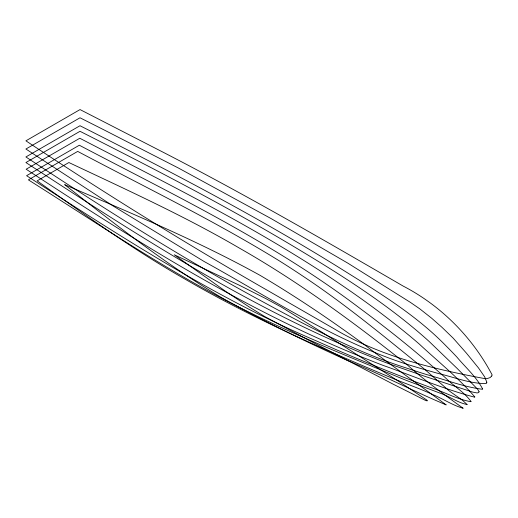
<?xml version="1.0" encoding="UTF-8"?>
<svg xmlns="http://www.w3.org/2000/svg" width="518" height="518" viewBox="0 0 518 518"><rect width="100%" height="100%" fill="white"/><g stroke="black" fill="none" stroke-linecap="round" stroke-linejoin="round"><path stroke-width="0.78" d="M427.078 400.796L427.175 400.738A3.14 1.813 0 0 1 425.628 400.485L393.324 384.265L308.126 339.892L264.717 316.53L249.734 307.316L225.647 291.356L174.307 254.798L239.355 285.25L265.948 298.672L281.229 306.993L321.542 331.973L398.549 381.248L426.767 400.025A3.16 1.826 0 0 1 427.085 400.731L427.078 400.796M463.034 408.203C453.01 405.529 443.007 398.769 433.009 394.684C418.181 387.794 402.641 382.64 387.613 376.23C318.7 347.248 250.11 316.945 185.399 279.331C133.741 250.019 85.509 215.197 37.134 180.86L68.888 162.529C126.398 189.679 184.466 216.012 239.439 248.128C298.756 281.921 353.943 322.403 407.277 364.879C424.851 380.62 443.991 394.431 463.034 408.203M486.842 382.232L486.227 383.56C470.189 383.76 454.636 377.344 439.096 373.692C423.167 369.211 407.219 364.756 391.679 359.045C325.31 334.79 265.74 295.493 204.163 261.525L113.021 205.918L25.906 149.022L80.005 117.787L103.626 129.701L178.542 168.091L271.102 218.583L347.856 263.17L410.373 302.357L419.664 308.76L431.695 318.253L441.99 327.331L453.231 338.209L466.446 353.159L478.457 367.89L484.667 376.871L486.842 382.232M446.069 404.849C413.254 391.051 380.536 374.274 347.338 360.424C304.629 341.097 262.399 320.629 221.542 297.623C166.136 264.543 115.346 224.43 64.666 184.654C130.659 212.937 197.216 240.527 260.094 275.362C296.743 297.034 332.051 320.914 366.336 346.141C392.45 366.323 419.684 385.159 446.069 404.849M479.118 391.783L478.528 392.612L477.091 392.955L472.681 392.107L424.579 376.236L390.041 364.135A539.355 311.396 0 0 1 378.593 359.835C252.816 310.256 138.682 236.091 25.913 162.542L80.012 131.307C152.298 167.845 224.333 205.031 293.887 246.6C338.332 273.232 382.543 300.841 421.756 334.919A539.355 311.396 0 0 1 429.195 341.524L457.187 368.466L477.641 389.238L479.118 391.783M474.779 396.905L474.663 397.196C443.46 388.992 413.396 376.081 382.912 365.332A837.179 483.339 0 0 1 368.233 359.576C246.38 311.46 135.34 240.702 26.153 169.224L79.798 138.248C193.402 197.235 310.14 253.885 409.505 335.748A837.179 483.339 0 0 1 419.476 344.224C438.034 361.564 458.262 377.648 474.779 396.905M467.074 404.519C459.336 403.133 452.117 398.18 444.774 395.085A90.663 52.344 0 0 0 442.145 393.933L413.61 383.139A422.571 243.972 0 0 1 404.215 379.545C350.362 357.239 296.063 335.793 243.92 309.628A1022.409 590.287 0 0 1 218.22 296.413C152.778 261.24 91.174 219.49 28.399 179.869L77.7 151.405C145.344 187.238 214.361 220.778 279.565 261.001A1022.409 590.287 0 0 1 302.447 275.835C344.897 303.878 384.026 336.454 423.549 368.382A422.571 243.972 0 0 1 429.772 373.808L448.478 390.281A90.663 52.344 0 0 0 450.466 391.796L462.645 400.369L467.074 404.519M482.582 388.934L482.362 389.271C463.357 386.855 445.066 379.577 426.567 374.553A738.156 426.172 0 0 1 407.18 368.279C355.484 351.942 307.562 326.126 260.12 300.323C179.545 256.747 102.311 207.388 25.9 156.96L79.992 125.732C167.605 170.034 254.888 215.261 338.338 267.1C375.964 290.747 414.801 313.759 446.011 345.862A738.156 426.172 0 0 1 456.87 357.057C465.559 367.45 476.405 376.839 482.582 388.934M491.718 376.003L490.125 377.583L487.386 378.503A6.792 3.924 0 0 1 485.379 378.723C433.488 369.043 380.6 356.565 334.816 329.208L270.985 292.411C187.6 244.69 105.931 194.004 25.919 140.825L80.037 109.576L162.115 151.716C243.959 193.797 323.653 239.886 403.205 286.104C440.967 305.62 472.461 337.406 492.1 374.844A6.792 3.924 0 0 1 491.718 376.003M470.985 401.456L470.784 401.69C456.526 399.158 443.337 391.478 429.487 387.101C391.55 372.947 353.982 357.802 317.042 341.207C214.167 297.487 120.15 236.182 26.586 175.686L79.332 145.234C175.11 195.513 273.582 242.851 360.12 308.488C389.627 330.29 418.194 353.354 445.512 377.849C453.587 386.02 464.348 392.171 470.985 401.456"/></g></svg>
